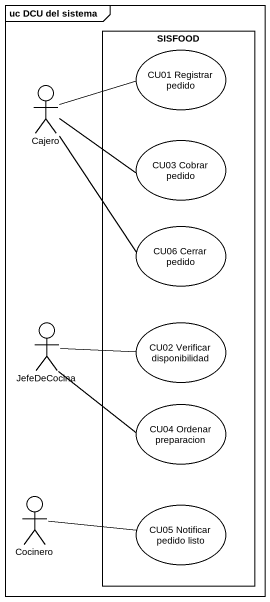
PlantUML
@startuml
mainframe uc DCU del sistema
rectangle SISFOOD {
  usecase "CU01 Registrar pedido" as CU01_Registrar_pedido
  usecase "CU03 Cobrar pedido" as CU03_Cobrar_pedido
  usecase "CU06 Cerrar pedido" as CU06_Cerrar_pedido
  usecase "CU02 Verificar disponibilidad" as CU02_Verificar
  usecase "CU04 Ordenar preparacion" as CU04_Ordenar_preparacion
  usecase "CU05 Notificar pedido listo" as CU05_Notificar_pedido_listo
}
actor Cajero
actor JefeDeCocina
actor Cocinero
Cajero -right- CU01_Registrar_pedido
Cajero -right- CU03_Cobrar_pedido
Cajero -- CU06_Cerrar_pedido
JefeDeCocina -right- CU02_Verificar
JefeDeCocina -right- CU04_Ordenar_preparacion
Cocinero -right- CU05_Notificar_pedido_listo
@enduml
